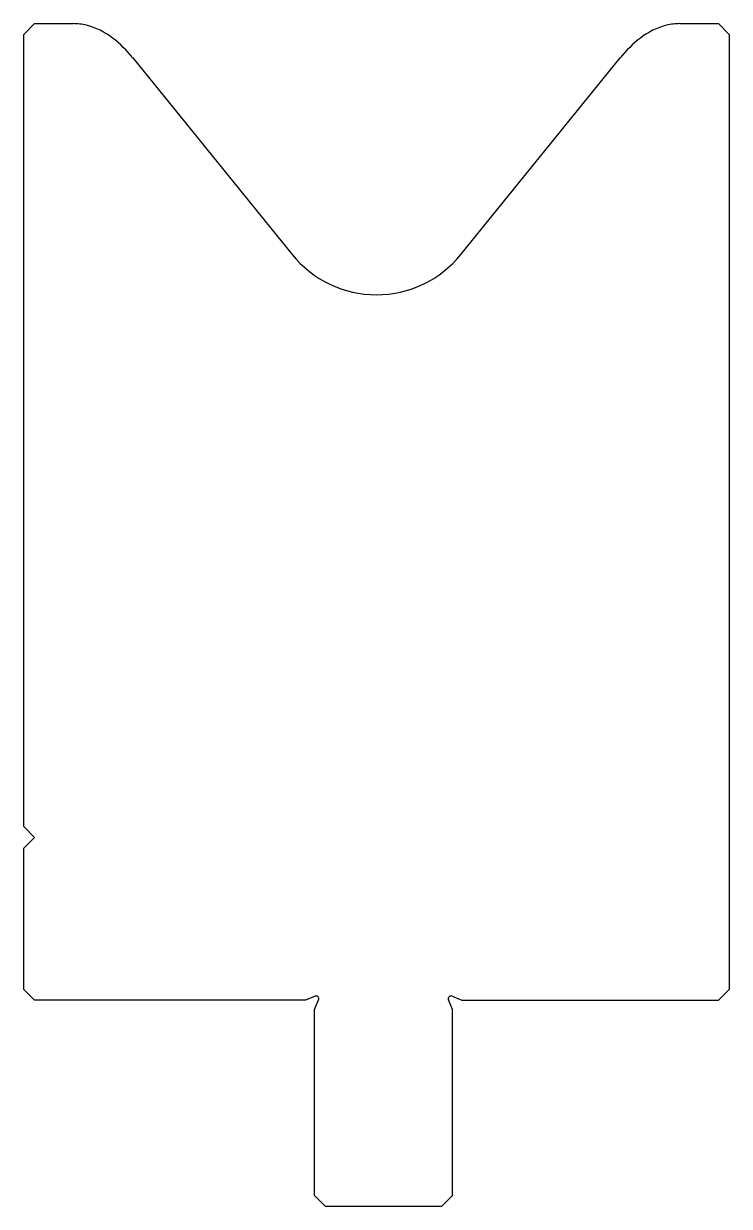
# Model space of a CAD drawing. Header units: metres. Extents: x 75 to 140, y 110 to 219.
import ezdxf

# ---------------------------------------------------------------- set-up
doc = ezdxf.new("R2010")
doc.units = ezdxf.units.M

msp = doc.modelspace()

# ---------------------------------------------------------------- linework, layer by layer
for p, q in [((76.351802, 219.102123), (75.351802, 218.102123)), ((76.351802, 219.102123), (79.914203, 219.102123)), ((135.789401, 219.102123), (139.351802, 219.102123)), ((140.351802, 218.102123), (139.351802, 219.102123)), ((75.351802, 145.102123), (75.351802, 218.102123)), ((140.351802, 218.102123), (140.351802, 130.102123)), ((85.410751, 215.942084), (100.080342, 197.826647)), ((115.623262, 197.826647), (130.292853, 215.942084)), ((75.351802, 145.102123), (76.351802, 144.102123)), ((76.351802, 144.102123), (75.351802, 143.102123)), ((75.351802, 130.102123), (75.351802, 143.102123)), ((75.351802, 130.102123), (76.351802, 129.102123)), ((139.351802, 129.102123), (140.351802, 130.102123)), ((101.301802, 129.102123), (76.351802, 129.102123)), ((102.195232, 129.472194), (101.301802, 129.102123)), ((102.151802, 128.252123), (102.521873, 129.145553)), ((114.851802, 128.252123), (114.481731, 129.145553)), ((114.808372, 129.472194), (115.701802, 129.102123)), ((115.701802, 129.102123), (139.351802, 129.102123)), ((102.151802, 111.102123), (102.151802, 128.252123)), ((114.851802, 111.102123), (114.851802, 128.252123)), ((102.151802, 111.102123), (103.151802, 110.102123)), ((113.851802, 110.102123), (103.151802, 110.102123)), ((113.851802, 110.102123), (114.851802, 111.102123))]:
    msp.add_line(p, q)
for centre, radius, start, end in [((79.914203, 214.102123), 5, 75.904313, 90), ((135.789401, 214.102123), 5, 90, 104.095687), ((79.54889, 212.647287), 6.5, 52.043459, 75.904313), ((136.154714, 212.647287), 6.5, 104.095687, 127.956541), ((76.473572, 208.7049), 11.5, 39, 52.043459), ((139.230032, 208.7049), 11.5, 127.956541, 141), ((107.851802, 204.119851), 10, 219, 321), ((102.290903, 129.241224), 0.25, 337.5, 112.5), ((114.712701, 129.241224), 0.25, 67.5, 202.5)]:
    msp.add_arc(centre, radius, start, end)

doc.saveas('drawing.dxf')
